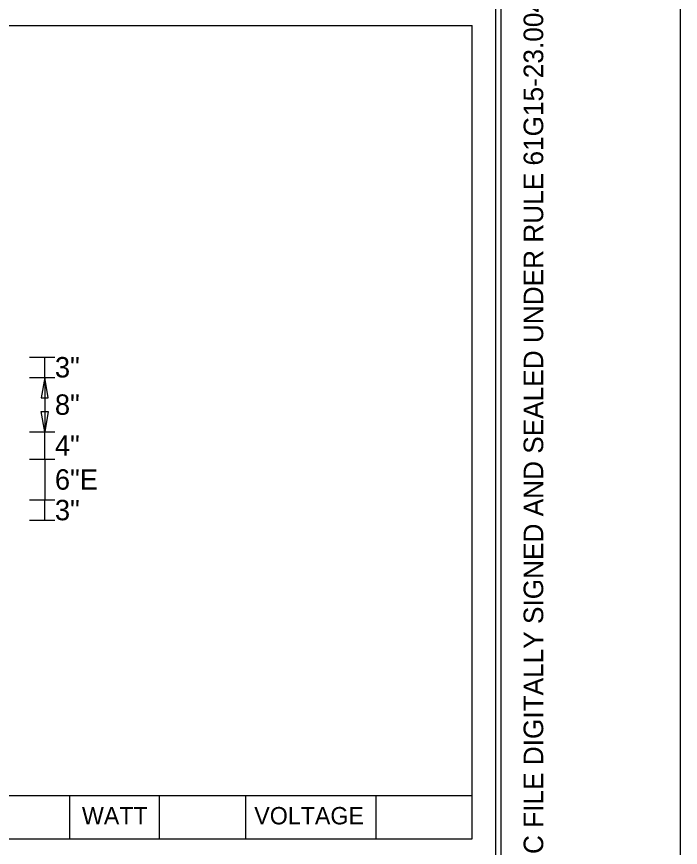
# Model space of a CAD drawing. Extents: x 764 to 1076, y -284 to -242.
# Drawn here: x 822.09 to 830.22, y -271.3 to -261.13 of the extents above; entities that cross this region are included whole.
import ezdxf

# ---------------------------------------------------------------- set-up
doc = ezdxf.new("R2010")
doc.units = 0
for name, color, linetype in [('GSDims', 7, 'Continuous'), ('PlotBorder_dp', 7, 'Continuous'), ('SheetBorder_dp', 7, 'Continuous'), ('SheetLinesMisc2_dp', 7, 'Continuous'), ('TextLabel', 7, 'Continuous'), ('TextMinor', 7, 'Continuous')]:
    doc.layers.add(name, color=color, linetype=linetype)

msp = doc.modelspace()

# ---------------------------------------------------------------- linework, layer by layer
at = {"layer": 'GSDims'}
for p, q in [((822.248, -265.297), (822.561, -265.297)), ((822.248, -265.297), (822.248, -265.297)), ((822.436, -265.547), (822.436, -265.297)), ((822.248, -265.547), (822.561, -265.547)), ((822.248, -265.547), (822.561, -265.547)), ((822.436, -265.547), (822.436, -266.214)), ((822.248, -266.214), (822.561, -266.214)), ((822.248, -266.214), (822.561, -266.214)), ((822.436, -266.547), (822.436, -266.214)), ((822.248, -266.547), (822.561, -266.547)), ((822.248, -266.547), (822.561, -266.547)), ((822.436, -266.547), (822.436, -267.047)), ((822.248, -267.047), (822.561, -267.047)), ((822.248, -267.047), (822.561, -267.047)), ((822.436, -267.297), (822.436, -267.047)), ((822.248, -267.297), (822.561, -267.297)), ((822.248, -267.297), (822.248, -267.297))]:
    msp.add_line(p, q, dxfattribs=at)
for points in [[(822.436, -265.547), (822.394, -265.797), (822.478, -265.797)], [(822.436, -266.214), (822.394, -265.964), (822.478, -265.964)]]:
    msp.add_lwpolyline(points, close=True, dxfattribs=at)
at = {"layer": 'PlotBorder_dp'}
msp.add_lwpolyline([(764.222, -241.805), (764.222, -284.205), (830.222, -284.205), (830.222, -241.805)], dxfattribs=at)
at = {"layer": 'SheetBorder_dp'}
msp.add_line((828.022, -242.205), (828.022, -283.805), dxfattribs=at)
at = {"layer": 'SheetLinesMisc2_dp'}
for p, q in [((827.96, -279.748), (827.96, -242.29)), ((807.206, -261.234), (827.673, -261.234)), ((827.673, -271.188), (827.673, -261.233)), ((807.207, -270.668), (827.673, -270.668)), ((822.74, -270.668), (822.74, -271.202)), ((823.838, -270.668), (823.838, -271.202)), ((824.897, -270.668), (824.897, -271.202)), ((826.491, -270.668), (826.491, -271.202)), ((807.207, -271.202), (827.673, -271.202)), ((827.673, -271.202), (827.673, -271.188))]:
    msp.add_line(p, q, dxfattribs=at)

# ---------------------------------------------------------------- texts
at = {"layer": 'GSDims'}
for s, p in [('3"', (822.561, -265.547)), ('8"', (822.561, -266.005)), ('4"', (822.561, -266.505)), ('6"E', (822.561, -266.922)), ('3"', (822.561, -267.297))]:
    msp.add_text(s, height=0.25, dxfattribs=at).set_placement(p)
at = {"layer": 'TextLabel'}
msp.add_text('THE OFFICIAL RECORD OF THIS SHEET IS THE ELECTRONIC FILE DIGITALLY SIGNED AND SEALED UNDER RULE 61G15-23.004, F.A.C.', height=0.24, rotation=90, dxfattribs=at).set_placement((828.542, -280.605))
at = {"layer": 'TextMinor'}
for s, p in [('WATT', (822.892, -271.023)), ('VOLTAGE', (825.003, -271.023))]:
    msp.add_text(s, height=0.2126, dxfattribs=at).set_placement(p)

doc.saveas('drawing.dxf')
